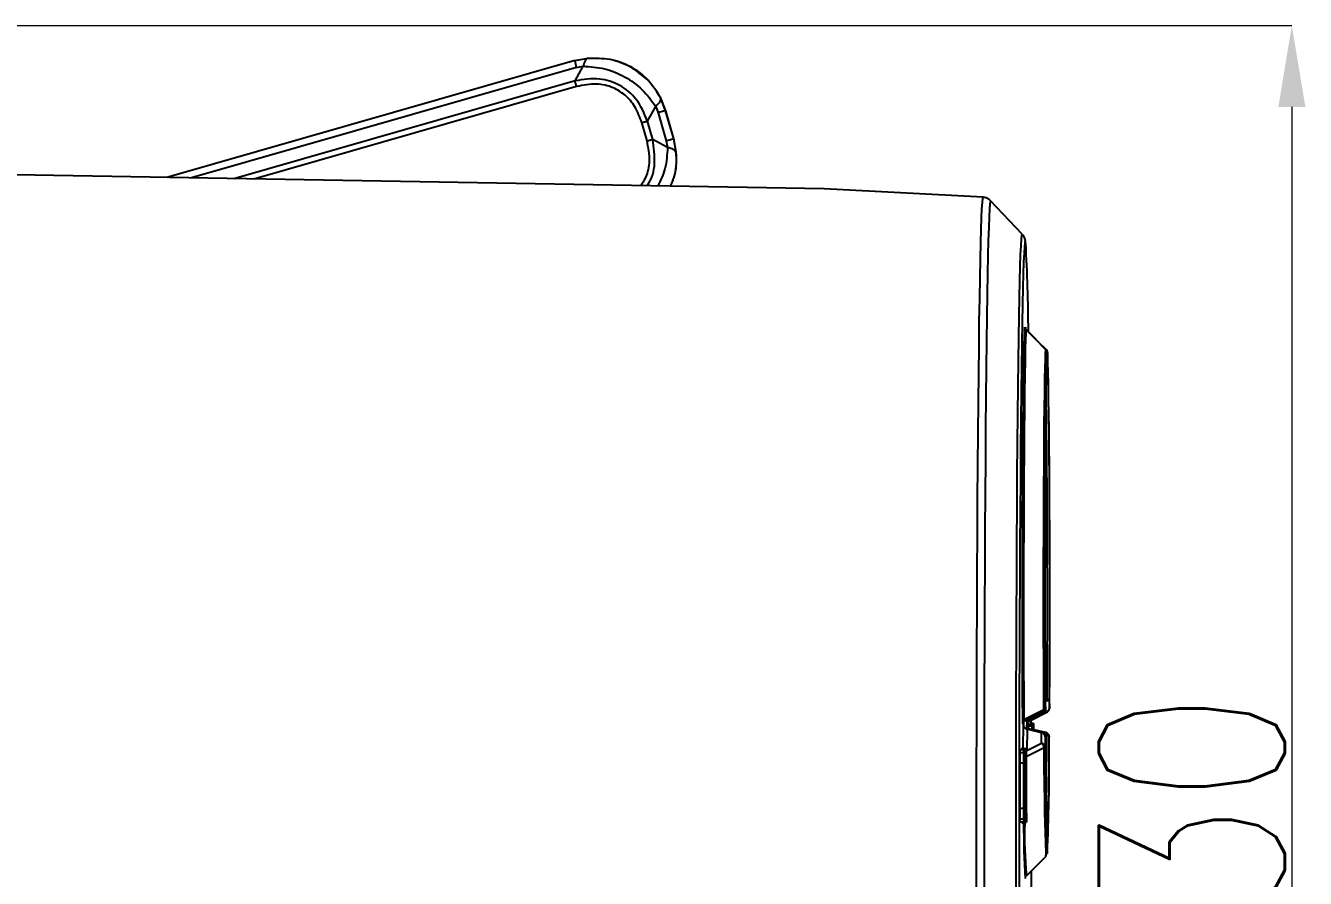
# Model space of a CAD drawing. Header units: millimetres. Extents: x 2448 to 4397, y 790 to 2168.
# Drawn here: x 3938.9 to 4096.2, y 1944.8 to 2049.7 of the extents above; entities that cross this region are included whole.
import ezdxf

# ---------------------------------------------------------------- set-up
doc = ezdxf.new("R2010")
doc.units = ezdxf.units.MM
doc.layers.add('标注', color=3, linetype='Continuous', lineweight=13)
doc.styles.add('SLDTEXTSTYLE1', font='txt.shx', dxfattribs={"width": 0.7, "bigfont": 'gbcbig.shx'})
doc.dimstyles.new('SLDDIMSTYLE12$0', dxfattribs={"dimtxt": 12, "dimasz": 10, "dimexe": 0, "dimexo": 0.0625, "dimgap": 0.875, "dimtad": 1, "dimdec": 1, "dimlfac": 1.8, "dimrnd": 1e-09, "dimzin": 12, "dimdsep": 46, "dimtxsty": 'SLDTEXTSTYLE1', "dimcen": 0.09, "dimdle": 8.16, "dimclrd": 3, "dimclre": 3, "dimadec": 0, "dimazin": 3, "dimtfac": 1, "dimtdec": 1, "dimtofl": 0, "dimtmove": 0, "dimatfit": 3, "dimfxl": 0, "dimfrac": 2, "dimtolj": 1, "dimlwd": 5, "dimlwe": 5, "dimarcsym": 0})

# ---------------------------------------------------------------- blocks, each defined once
blk = doc.blocks.new('*D55')
at = {"layer": 'Defpoints', "color": 0, "transparency": 16777216}
for p in [(3914.23, 2049.66), (3914.23, 1844.74), (4094.58, 1844.74)]:
    blk.add_point(p, dxfattribs=at)
at = {"layer": '标注', "color": 3, "lineweight": 5, "transparency": 16777216}
blk.add_line((3914.29, 2049.66), (4094.58, 2049.66), dxfattribs=at)
at = {"layer": '标注', "color": 3, "linetype": 'Continuous', "lineweight": 5, "transparency": 16777216}
for p, q in [((4094.58, 2039.66), (4094.58, 1854.74)), ((3914.29, 1844.74), (4094.58, 1844.74))]:
    blk.add_line(p, q, dxfattribs=at)
at = {"layer": '标注', "color": 3, "transparency": 16777216}
for points in [[(4092.92, 2039.66), (4096.25, 2039.66), (4094.58, 2049.66)], [(4092.92, 1854.74), (4096.25, 1854.74), (4094.58, 1844.74)]]:
    blk.add_solid(points, dxfattribs=at)
at = {"layer": '标注', "color": 0, "transparency": 16777216, "insert": (4082.28, 1947.2), "char_height": 10, "attachment_point": 5, "rotation": 90, "style": 'SLDTEXTSTYLE1'}
blk.add_mtext('\\A1;{\\H2.28571x;230}', dxfattribs=at)

msp = doc.modelspace()

# ---------------------------------------------------------------- linework, layer by layer
at = {"color": 7, "linetype": 'Continuous', "lineweight": 25}
for p, q in [((4006.448, 2045.364), (3956.306, 2030.985)), ((4006.448, 2045.364), (4008.073, 2045.672)), ((4010.85, 2045.505), (4010.818, 2045.512)), ((4006.669, 2044.505), (3959.339, 2030.932)), ((4006.466, 2042.865), (4007.482, 2044.659)), ((4006.669, 2044.505), (4007.482, 2044.659)), ((4006.466, 2042.865), (3964.538, 2030.841)), ((4006.66, 2042.173), (3966.994, 2030.798)), ((4016.978, 2040.736), (4017.58, 2039.194)), ((4017.604, 2039.188), (4017.004, 2040.73)), ((4015.371, 2037.928), (4016.387, 2039.722)), ((4016.387, 2039.722), (4016.688, 2038.951)), ((4016.688, 2038.951), (4017.68, 2035.491)), ((4017.58, 2039.194), (4018.572, 2035.733)), ((4017.58, 2039.194), (4017.604, 2039.188)), ((4018.596, 2035.728), (4017.604, 2039.188)), ((4015.32, 2035.481), (4014.675, 2037.731)), ((4016.016, 2035.679), (4015.371, 2037.928)), ((4018.572, 2035.733), (4018.879, 2034.107)), ((4018.572, 2035.733), (4018.596, 2035.728)), ((4018.905, 2034.102), (4018.596, 2035.728)), ((4017.833, 2034.678), (4016.016, 2035.679)), ((4017.68, 2035.491), (4017.833, 2034.678)), ((4037.084, 2029.576), (3920.516, 2031.609)), ((4056.638, 2028.551), (4037.084, 2029.576)), ((4061.446, 2024.028), (4057.555, 2028.128)), ((4061.836, 2012.569), (4061.846, 2012.477)), ((4061.852, 2012.403), (4061.858, 2012.316)), ((4064.4, 2009.804), (4061.948, 2012.265)), ((4064.35, 2009.807), (4064.351, 2009.808)), ((4064.482, 2007.163), (4064.482, 2009.49)), ((4064.482, 2009.49), (4064.536, 2009.49)), ((4064.536, 2009.49), (4064.536, 2007.163)), ((4064.231, 1965.71), (4064.251, 1966.874)), ((4064.313, 1966.622), (4064.247, 1966.637)), ((4064.251, 1966.879), (4064.388, 1966.847)), ((4064.335, 1965.321), (4064.313, 1966.622)), ((4064.767, 1966.874), (4064.787, 1965.71)), ((4061.765, 1964.205), (4063.981, 1965.307)), ((4062.356, 1964.203), (4064.54, 1965.309)), ((4064.097, 1965.576), (4064.095, 1966.032)), ((4061.521, 1964.035), (4061.762, 1964.203)), ((4061.521, 1964.043), (4061.521, 1964.028)), ((4061.521, 1964.028), (4061.521, 1964.037)), ((4061.538, 1960.91), (4061.585, 1963.626)), ((4061.587, 1964.033), (4061.591, 1963.523)), ((4062.025, 1963.09), (4062.033, 1964.267)), ((4062.028, 1963.045), (4062.03, 1963.363)), ((4062.034, 1963.626), (4062.038, 1963.396)), ((4062.099, 1964.028), (4062.093, 1964.368)), ((4062.219, 1963.52), (4062.22, 1963.693)), ((4062.219, 1963.302), (4062.219, 1963.52)), ((4062.669, 1963.52), (4062.219, 1963.52)), ((4062.67, 1963.693), (4062.22, 1963.693)), ((4062.367, 1963.75), (4062.368, 1963.865)), ((4062.817, 1963.75), (4062.367, 1963.75)), ((4062.818, 1963.865), (4062.368, 1963.865)), ((4062.545, 1963.865), (4062.544, 1964.435)), ((4062.548, 1964.594), (4062.551, 1964.417)), ((4062.669, 1963.52), (4062.67, 1963.693)), ((4062.67, 1963.176), (4062.669, 1963.52)), ((4062.67, 1963.693), (4062.676, 1963.129)), ((4062.778, 1963.52), (4062.672, 1963.52)), ((4062.777, 1963.406), (4062.673, 1963.406)), ((4062.777, 1963.406), (4062.778, 1963.52)), ((4062.778, 1963.077), (4062.777, 1963.406)), ((4062.778, 1963.52), (4062.784, 1963.104)), ((4062.817, 1963.75), (4062.818, 1963.865)), ((4062.818, 1963.865), (4062.827, 1963.094)), ((4062.036, 1963.146), (4061.991, 1960.52)), ((4063.865, 1962.745), (4062.083, 1963.164)), ((4062.483, 1963.146), (4062.549, 1963.131)), ((4064.335, 1962.742), (4062.528, 1963.164)), ((4063.806, 1961.424), (4063.829, 1962.725)), ((4064.038, 1962.674), (4063.87, 1962.744)), ((4063.87, 1962.744), (4063.875, 1962.742)), ((4064.278, 1962.198), (4064.258, 1961.034)), ((4064.263, 1962.319), (4064.278, 1962.198)), ((4064.498, 1962.675), (4064.33, 1962.744)), ((4064.33, 1962.744), (4064.335, 1962.742)), ((4064.724, 1962.335), (4064.706, 1962.402)), ((4064.761, 1961.034), (4064.741, 1962.198)), ((4061.185, 1960.265), (4061.185, 1960.635)), ((4061.635, 1960.635), (4061.185, 1960.635)), ((4061.635, 1960.265), (4061.185, 1960.265)), ((4061.297, 1960.635), (4061.297, 1960.759)), ((4061.747, 1960.759), (4061.297, 1960.759)), ((4061.635, 1960.265), (4061.635, 1960.635)), ((4061.635, 1960.635), (4061.667, 1960.635)), ((4061.72, 1953.531), (4061.747, 1960.759)), ((4061.747, 1960.759), (4061.757, 1960.759)), ((4061.757, 1960.759), (4061.779, 1953.479)), ((4061.836, 1960.759), (4061.757, 1960.759)), ((4061.91, 1960.759), (4061.836, 1960.759)), ((4061.859, 1960.452), (4061.86, 1958.66)), ((4061.883, 1953.531), (4061.91, 1960.759)), ((4061.91, 1960.759), (4061.92, 1960.759)), ((4061.92, 1960.759), (4061.943, 1953.479)), ((4061.991, 1960.52), (4061.921, 1960.525)), ((4061.192, 1953.408), (4061.192, 1958.972)), ((4061.642, 1958.972), (4061.192, 1958.972)), ((4061.642, 1953.408), (4061.642, 1958.972)), ((4061.655, 1959.993), (4061.655, 1956.19)), ((4061.75, 1959.482), (4061.735, 1955.326)), ((4061.762, 1955.326), (4061.75, 1959.482)), ((4061.86, 1958.66), (4061.853, 1958.66)), ((4061.913, 1959.482), (4061.898, 1955.326)), ((4061.925, 1955.326), (4061.913, 1959.482)), ((4061.684, 1958.181), (4061.655, 1958.181)), ((4061.655, 1956.19), (4061.662, 1956.19)), ((4061.655, 1955.573), (4061.655, 1953.412)), ((4061.662, 1955.573), (4061.655, 1955.573)), ((4061.662, 1955.573), (4061.655, 1955.573)), ((4061.678, 1955.86), (4061.678, 1955.802)), ((4061.798, 1956.128), (4061.771, 1956.128)), ((4061.841, 1955.449), (4061.841, 1955.82)), ((4061.841, 1955.82), (4061.867, 1955.82)), ((4061.867, 1955.82), (4061.867, 1955.449)), ((4061.677, 1954.359), (4061.655, 1954.359)), ((4061.682, 1953.281), (4061.677, 1954.359)), ((4061.69, 1954.401), (4061.696, 1953.338)), ((4061.733, 1954.708), (4061.731, 1954.099)), ((4061.763, 1954.708), (4061.733, 1954.708)), ((4061.763, 1954.708), (4061.733, 1954.708)), ((4061.735, 1955.326), (4061.762, 1955.326)), ((4061.766, 1953.898), (4061.763, 1954.708)), ((4061.849, 1953.593), (4061.849, 1953.979)), ((4061.861, 1954.025), (4061.861, 1951.758)), ((4061.929, 1953.898), (4061.861, 1953.898)), ((4061.896, 1954.708), (4061.894, 1954.099)), ((4061.927, 1954.708), (4061.896, 1954.708)), ((4061.927, 1954.708), (4061.896, 1954.708)), ((4061.898, 1955.326), (4061.925, 1955.326)), ((4061.929, 1953.898), (4061.927, 1954.708)), ((4061.642, 1953.408), (4061.192, 1953.408)), ((4061.691, 1951.73), (4061.682, 1953.281)), ((4061.72, 1953.531), (4061.695, 1953.531)), ((4061.883, 1953.531), (4061.861, 1953.531)), ((4061.931, 1952.812), (4061.861, 1952.812)), ((4061.185, 1951.745), (4061.185, 1952.115)), ((4061.635, 1952.115), (4061.185, 1952.115)), ((4061.212, 1951.745), (4061.185, 1951.745)), ((4061.635, 1951.745), (4061.185, 1951.745)), ((4061.662, 1951.745), (4061.212, 1951.745)), ((4061.691, 1951.73), (4061.241, 1951.73)), ((4061.831, 1951.621), (4061.381, 1951.621)), ((4061.635, 1951.745), (4061.635, 1952.115)), ((4061.662, 1951.745), (4061.635, 1951.745)), ((4061.662, 1952.115), (4061.662, 1951.745)), ((4061.736, 1951.745), (4061.691, 1951.73)), ((4061.736, 1952.115), (4061.736, 1951.745)), ((4061.76, 1952.115), (4061.736, 1952.115)), ((4061.76, 1951.745), (4061.736, 1951.745)), ((4061.79, 1951.745), (4061.736, 1951.745)), ((4061.76, 1951.745), (4061.76, 1952.115)), ((4061.79, 1951.745), (4061.76, 1951.745)), ((4061.79, 1952.115), (4061.79, 1951.745)), ((4061.856, 1951.621), (4061.831, 1951.621)), ((4061.856, 1951.621), (4061.851, 1952.173)), ((4061.861, 1951.758), (4061.856, 1951.621)), ((4061.872, 1951.745), (4061.86, 1951.745)), ((4061.9, 1951.745), (4061.86, 1951.745)), ((4061.872, 1952.115), (4061.861, 1952.115)), ((4061.872, 1951.745), (4061.872, 1952.115)), ((4061.9, 1951.745), (4061.872, 1951.745)), ((4061.9, 1952.115), (4061.9, 1951.745)), ((4061.923, 1952.115), (4061.9, 1952.115)), ((4061.923, 1951.745), (4061.9, 1951.745)), ((4061.953, 1951.745), (4061.9, 1951.745)), ((4061.923, 1951.745), (4061.923, 1952.115)), ((4061.953, 1951.745), (4061.923, 1951.745)), ((4061.953, 1952.115), (4061.953, 1951.745)), ((4061.945, 1945.128), (4064.381, 1947.565)), ((4061.947, 1945.123), (4061.962, 1945.138))]:
    msp.add_line(p, q, dxfattribs=at)
at = {"color": 7, "linetype": 'Continuous', "lineweight": 25, "flags": 128}
for points in [[(4055.832, 1943.298), (4055.832, 1948.36), (4055.834, 1953.418), (4055.839, 1958.452), (4055.847, 1963.443), (4055.859, 1968.371), (4055.873, 1973.217), (4055.891, 1977.962), (4055.911, 1982.588), (4055.934, 1987.077), (4055.96, 1991.412), (4055.989, 1995.575), (4056.02, 1999.551), (4056.054, 2003.324), (4056.089, 2006.88), (4056.127, 2010.204), (4056.167, 2013.284), (4056.209, 2016.109), (4056.252, 2018.666), (4056.297, 2020.946), (4056.343, 2022.94), (4056.391, 2024.641), (4056.439, 2026.041), (4056.488, 2027.136), (4056.538, 2027.921), (4056.588, 2028.394), (4056.638, 2028.551), (4056.638, 2028.551)], [(4057.557, 2028.126), (4057.521, 2028.092), (4057.47, 2027.766), (4057.42, 2027.117), (4057.37, 2026.146), (4057.32, 2024.857), (4057.272, 2023.256), (4057.225, 2021.348), (4057.179, 2019.143), (4057.134, 2016.648), (4057.091, 2013.874), (4057.05, 2010.831), (4057.011, 2007.533), (4056.974, 2003.991), (4056.94, 2000.222), (4056.908, 1996.239), (4056.878, 1992.059), (4056.851, 1987.698), (4056.827, 1983.175), (4056.806, 1978.507), (4056.788, 1973.713), (4056.773, 1968.812), (4056.761, 1963.825), (4056.752, 1958.771), (4056.747, 1953.671), (4056.744, 1948.544), (4056.745, 1943.413)], [(4060.677, 1943.291), (4060.676, 1948.272), (4060.678, 1953.248), (4060.684, 1958.2), (4060.692, 1963.105), (4060.704, 1967.944), (4060.719, 1972.696), (4060.737, 1977.34), (4060.758, 1981.858), (4060.781, 1986.23), (4060.808, 1990.438), (4060.837, 1994.464), (4060.868, 1998.291), (4060.902, 2001.903), (4060.939, 2005.286), (4060.977, 2008.424), (4061.017, 2011.304), (4061.06, 2013.915), (4061.103, 2016.245), (4061.148, 2018.285), (4061.195, 2020.025), (4061.242, 2021.46), (4061.29, 2022.581), (4061.339, 2023.386), (4061.388, 2023.87), (4061.438, 2024.032), (4061.446, 2024.028)], [(4061.867, 2022.871), (4061.858, 2022.943), (4061.809, 2023.103), (4061.786, 2023.068)], [(4061.786, 2023.068), (4061.76, 2022.943), (4061.711, 2022.465), (4061.663, 2021.67), (4061.615, 2020.561), (4061.568, 2019.144), (4061.523, 2017.425), (4061.478, 2015.41), (4061.435, 2013.108), (4061.393, 2010.529), (4061.353, 2007.683), (4061.315, 2004.583), (4061.28, 2001.242), (4061.246, 1997.673), (4061.215, 1993.892), (4061.186, 1989.915), (4061.16, 1985.758), (4061.137, 1981.439), (4061.116, 1976.976), (4061.098, 1972.388), (4061.084, 1967.694), (4061.072, 1962.914), (4061.064, 1958.067), (4061.058, 1953.176), (4061.056, 1948.259), (4061.057, 1943.338)], [(4061.505, 1964.215), (4061.492, 1967.241), (4061.483, 1970.374), (4061.476, 1973.585), (4061.473, 1976.845), (4061.472, 1980.122), (4061.475, 1983.386), (4061.481, 1986.607), (4061.49, 1989.754), (4061.502, 1992.799), (4061.517, 1995.713), (4061.535, 1998.469), (4061.555, 2001.04), (4061.577, 2003.404), (4061.602, 2005.538), (4061.629, 2007.422), (4061.657, 2009.038), (4061.687, 2010.373), (4061.717, 2011.412), (4061.749, 2012.146), (4061.781, 2012.569)], [(4061.914, 2012.252), (4061.88, 2011.802), (4061.847, 2011.011), (4061.815, 2009.886), (4061.784, 2008.44), (4061.755, 2006.687), (4061.728, 2004.645), (4061.703, 2002.335), (4061.68, 1999.782), (4061.66, 1997.012), (4061.644, 1994.052), (4061.63, 1990.935), (4061.619, 1987.692), (4061.612, 1984.356), (4061.608, 1980.962), (4061.607, 1977.545), (4061.61, 1974.141), (4061.617, 1970.784), (4061.627, 1967.51), (4061.64, 1964.352)], [(4064.35, 2009.807), (4062.986, 2011.176), (4061.914, 2012.252)], [(4061.968, 2012.252), (4063.332, 2010.883), (4064.404, 2009.807)], [(4064.095, 1966.032), (4064.085, 1968.493), (4064.076, 1971.515), (4064.07, 1974.611), (4064.068, 1977.748), (4064.068, 1980.896), (4064.072, 1984.022), (4064.079, 1987.094), (4064.089, 1990.081), (4064.101, 1992.953), (4064.117, 1995.679), (4064.135, 1998.233), (4064.156, 2000.588), (4064.179, 2002.721), (4064.204, 2004.609), (4064.231, 2006.233), (4064.259, 2007.578), (4064.288, 2008.628), (4064.309, 2009.17)], [(4064.482, 2009.49), (4064.45, 2009.028), (4064.418, 2008.222), (4064.387, 2007.082), (4064.358, 2005.619), (4064.33, 2003.851), (4064.305, 2001.798), (4064.282, 1999.484), (4064.261, 1996.933), (4064.243, 1994.177), (4064.229, 1991.244), (4064.217, 1988.17), (4064.209, 1984.989), (4064.204, 1981.737), (4064.203, 1978.451), (4064.205, 1975.168), (4064.21, 1971.926), (4064.219, 1968.762), (4064.231, 1965.71)], [(4064.309, 2009.17), (4064.319, 2009.374), (4064.35, 2009.807)], [(4064.376, 2009.781), (4064.384, 2009.789), (4064.4, 2009.804)], [(4064.4, 2009.804), (4064.401, 2009.804), (4064.404, 2009.808)], [(4064.536, 2009.49), (4064.533, 2009.534), (4064.533, 2009.541)], [(4064.787, 1965.71), (4064.8, 1968.762), (4064.808, 1971.926), (4064.814, 1975.168), (4064.816, 1978.451), (4064.814, 1981.737), (4064.809, 1984.989), (4064.801, 1988.17), (4064.789, 1991.244), (4064.775, 1994.177), (4064.757, 1996.933), (4064.736, 1999.484), (4064.713, 2001.798), (4064.687, 2003.851), (4064.66, 2005.619), (4064.63, 2007.082), (4064.6, 2008.222), (4064.568, 2009.028), (4064.536, 2009.49)], [(4064.251, 1966.874), (4064.24, 1969.683), (4064.232, 1972.593), (4064.227, 1975.572), (4064.226, 1978.586), (4064.227, 1981.602), (4064.232, 1984.587), (4064.239, 1987.506), (4064.25, 1990.326), (4064.263, 1993.018), (4064.28, 1995.549), (4064.299, 1997.893), (4064.32, 2000.022), (4064.343, 2001.913), (4064.368, 2003.545), (4064.395, 2004.899), (4064.423, 2005.961), (4064.452, 2006.718), (4064.482, 2007.163)], [(4064.536, 2007.163), (4064.565, 2006.718), (4064.594, 2005.961), (4064.622, 2004.899), (4064.649, 2003.545), (4064.675, 2001.913), (4064.698, 2000.022), (4064.719, 1997.893), (4064.738, 1995.549), (4064.755, 1993.018), (4064.768, 1990.326), (4064.779, 1987.506), (4064.787, 1984.587), (4064.791, 1981.602), (4064.793, 1978.586), (4064.791, 1975.572), (4064.786, 1972.593), (4064.778, 1969.683), (4064.767, 1966.874)], [(4064.503, 1966.843), (4064.514, 1969.626), (4064.522, 1972.513), (4064.527, 1975.471), (4064.529, 1978.466), (4064.528, 1981.464), (4064.523, 1984.431), (4064.516, 1987.334), (4064.505, 1990.138), (4064.491, 1992.814), (4064.475, 1995.329), (4064.456, 1997.655), (4064.435, 1999.767), (4064.412, 2001.639), (4064.386, 2003.251), (4064.375, 2003.888)], [(4061.64, 1964.352), (4063.016, 1965.037), (4064.097, 1965.576)], [(4062.551, 1964.417), (4063.55, 1964.923), (4064.335, 1965.321)], [(4061.587, 1963.603), (4061.586, 1963.824), (4061.585, 1964.051)], [(4062.036, 1964.304), (4062.036, 1964.291), (4062.033, 1963.824), (4062.03, 1963.363)], [(4063.829, 1962.725), (4062.825, 1962.961), (4062.036, 1963.146)], [(4062.483, 1963.146), (4062.497, 1963.158), (4062.511, 1963.165), (4062.523, 1963.165), (4062.528, 1963.164)], [(4064.364, 1962.662), (4063.352, 1962.898), (4062.557, 1963.084)], [(4064.375, 1953.602), (4064.392, 1954.517), (4064.417, 1956.179), (4064.44, 1958.098), (4064.46, 1960.251), (4064.479, 1962.615)], [(4064.124, 1960.851), (4062.748, 1960.168), (4061.924, 1959.758)], [(4061.991, 1960.52), (4063.007, 1961.026), (4063.806, 1961.424)], [(4064.151, 1957.552), (4064.143, 1958.367), (4064.124, 1960.851)], [(4064.517, 1950.209), (4064.51, 1950.199), (4064.508, 1950.2)], [(4064.379, 1947.563), (4064.362, 1947.603), (4064.352, 1947.673)], [(4064.507, 1947.882), (4064.51, 1947.881), (4064.515, 1947.886)], [(4062.559, 1938.434), (4062.563, 1943.338), (4062.563, 1945.747)]]:
    msp.add_lwpolyline(points, dxfattribs=at)
at = {"color": 7, "linetype": 'Continuous', "lineweight": 25}
for centre, radius, start, end in [((3859.023, 2011.217), 203.179, 0.24266, 3.28816), ((4062.23, 2012.57), 0.448, 180.06898, 225.14356), ((4062.283, 2012.569), 0.447, 179.95452, 196.44755), ((4064.034, 2009.489), 0.448, 0.07583, 45.16504), ((4064.032, 2009.49), 0.45, 0.00091, 44.88945), ((4064.086, 2009.49), 0.45, 6.456, 44.88945), ((4063.992, 1966.855), 0.397, 324.04134, 358.86396), ((4064.24, 1966.737), 0.283, 338.39567, 21.96488), ((4063.832, 1965.531), 0.269, 303.84457, 9.70384), ((4063.781, 1965.71), 0.45, 296.45815, 359.01497), ((4064.054, 1965.753), 0.182, 283.45855, 346.42429), ((4064.363, 1965.746), 0.426, 266.26828, 355.24218), ((4064.449, 1965.514), 0.224, 239.3785, 293.91545), ((4064.337, 1965.71), 0.45, 296.85504, 359.73567), ((4061.684, 1964.173), 0.184, 103.88613, 166.78374), ((4062.523, 1963.992), 0.426, 86.26828, 175.24218), ((4062.071, 1963.124), 0.0417, 73.6435, 147.64728), ((4062.466, 1963.096), 0.0919, 352.49555, 47.5902), ((4063.865, 1962.7), 0.0442, 83.25319, 146.29112), ((4064.04, 1962.649), 0.0251, 94.8915, 148.48499), ((4290.368, 1960.523), 226.096, 179.5755, 182.61687), ((4064.273, 1962.674), 0.0923, 352.43143, 47.46957), ((4064.409, 1962.671), 0.0891, 321.22754, 2.57025), ((3844.83, 1960.297), 219.919, 357.37089, 0.49512), ((4061.888, 1960.913), 0.349, 180.57144, 206.28743), ((4063.47, 1960.863), 0.654, 358.9954, 59.09726), ((4063.834, 1960.999), 0.426, 4.75963, 93.73353), ((4064.031, 1961.061), 0.229, 293.99411, 353.30405), ((4293.412, 1958.796), 229.165, 179.44041, 182.72968), ((3806.808, 1959.27), 257.958, 357.47064, 0.39168), ((4288.297, 1957.181), 224.147, 179.90524, 182.43118), ((4175.392, 1951.522), 113.784, 179.94979, 183.38065), ((4122.143, 1950.238), 60.414, 178.68814, 184.85206), ((4044.074, 1949.842), 20.432, 353.59708, 1.02618)]:
    msp.add_arc(centre, radius, start, end, dxfattribs=at)
for points, knots in [([(4006.669, 2044.505), (4006.589, 2044.802), (4006.457, 2045.285), (4006.451, 2045.342), (4006.448, 2045.364)], [0, 0, 0, 0, 0.6151611, 1, 1, 1, 1]), ([(4008.073, 2045.672), (4007.954, 2045.619), (4007.715, 2045.513), (4007.56, 2044.945), (4007.482, 2044.659)], [0, 0, 0, 0, 0.4968674, 1, 1, 1, 1]), ([(4008.073, 2045.672), (4008.974, 2045.675), (4010.769, 2045.68), (4013.08, 2044.868), (4014.199, 2043.918), (4014.631, 2043.551)], [0, 0, 0, 0, 0.3820409, 0.761149, 1, 1, 1, 1]), ([(4017.004, 2040.73), (4016.531, 2041.499), (4015.587, 2043.031), (4013.4, 2044.72), (4011.692, 2045.24), (4010.847, 2045.498)], [0, 0, 0, 0, 0.3371549, 0.6718571, 1, 1, 1, 1]), ([(4007.482, 2044.659), (4008.352, 2044.606), (4010.086, 2044.5), (4012.619, 2043.446), (4014.859, 2041.854), (4015.876, 2040.435), (4016.387, 2039.722)], [0, 0, 0, 0, 0.2509552, 0.4999838, 0.7490792, 1, 1, 1, 1]), ([(4015.371, 2037.928), (4014.97, 2038.879), (4014.229, 2040.64), (4012.043, 2042.457), (4009.349, 2043.334), (4007.474, 2043.029), (4006.466, 2042.865)], [0, 0, 0, 0, 0.27053632, 0.50117732, 0.7319034, 1, 1, 1, 1]), ([(4014.675, 2037.731), (4014.429, 2038.407), (4013.971, 2039.667), (4012.709, 2041.144), (4011.091, 2042.16), (4008.985, 2042.643), (4007.474, 2042.338), (4006.66, 2042.173)], [0, 0, 0, 0, 0.20872371, 0.38836947, 0.55468562, 0.75997191, 1, 1, 1, 1]), ([(4014.631, 2043.551), (4014.904, 2043.358), (4015.919, 2042.638), (4016.531, 2041.539), (4016.978, 2040.736)], [0, 0, 0, 0, 0.2687078, 1, 1, 1, 1]), ([(4016.978, 2040.736), (4016.988, 2040.61), (4017.007, 2040.36), (4016.594, 2039.935), (4016.387, 2039.723)], [0, 0, 0, 0, 0.5000023, 1, 1, 1, 1]), ([(4014.528, 2029.969), (4014.755, 2030.294), (4015.386, 2031.198), (4015.775, 2033.165), (4015.479, 2034.67), (4015.32, 2035.481)], [0, 0, 0, 0, 0.20512658, 0.57143413, 1, 1, 1, 1]), ([(4015.269, 2029.956), (4015.333, 2030.03), (4015.97, 2030.757), (4016.428, 2032.838), (4016.16, 2034.685), (4016.016, 2035.679)], [0, 0, 0, 0, 0.0491575, 0.4887229, 1, 1, 1, 1]), ([(4017.833, 2034.678), (4017.789, 2033.801), (4017.706, 2032.176), (4016.99, 2030.639), (4016.659, 2029.932)], [0, 0, 0, 0, 0.5396555, 1, 1, 1, 1]), ([(4018.879, 2034.107), (4018.82, 2034.222), (4018.702, 2034.454), (4018.124, 2034.603), (4017.833, 2034.678)], [0, 0, 0, 0, 0.49686735, 1, 1, 1, 1]), ([(4018.879, 2034.107), (4018.911, 2033.192), (4018.963, 2031.736), (4018.382, 2030.402), (4018.166, 2029.906)], [0, 0, 0, 0, 0.6278668, 1, 1, 1, 1]), ([(4018.2, 2029.905), (4018.415, 2030.399), (4018.994, 2031.731), (4018.939, 2033.186), (4018.905, 2034.102)], [0, 0, 0, 0, 0.3711586, 1, 1, 1, 1]), ([(4057.621, 2028.045), (4057.54, 2028.134), (4057.368, 2028.323), (4056.972, 2028.54), (4056.711, 2028.526), (4056.639, 2028.523)], [0, 0, 0, 0, 0.3910777, 0.8309333, 1, 1, 1, 1]), ([(4061.853, 2023.028), (4061.847, 2023.086), (4061.835, 2023.202), (4061.811, 2023.351), (4061.738, 2023.545), (4061.671, 2023.765), (4061.53, 2023.917), (4061.498, 2023.951)], [0, 0, 0, 0, 0.2943604, 0.5851992, 0.8129589, 0.9576796, 1, 1, 1, 1]), ([(4061.781, 2012.569), (4061.782, 2012.568), (4061.784, 2012.564), (4061.786, 2012.447), (4061.787, 2012.29), (4061.788, 2012.191)], [0, 0, 0, 0, 0.27231998, 0.54526607, 1, 1, 1, 1]), ([(4061.83, 2012.215), (4061.83, 2012.305), (4061.832, 2012.453), (4061.834, 2012.564), (4061.835, 2012.567), (4061.836, 2012.569)], [0, 0, 0, 0, 0.4320149, 0.7161781, 1, 1, 1, 1]), ([(4061.967, 2012.254), (4061.935, 2012.292), (4061.87, 2012.369), (4061.85, 2012.466), (4061.839, 2012.515)], [0, 0, 0, 0, 0.4963803, 1, 1, 1, 1]), ([(4061.913, 2012.254), (4061.909, 2012.258), (4061.902, 2012.264), (4061.898, 2012.26), (4061.897, 2012.258)], [0, 0, 0, 0, 0.62564147, 1, 1, 1, 1]), ([(4064.504, 1966.633), (4064.476, 1966.627), (4064.414, 1966.613), (4064.349, 1966.619), (4064.313, 1966.622)], [0, 0, 0, 0, 0.4553313, 1, 1, 1, 1]), ([(4064.388, 1966.847), (4064.41, 1966.843), (4064.449, 1966.836), (4064.487, 1966.841), (4064.503, 1966.843)], [0, 0, 0, 0, 0.5593038, 1, 1, 1, 1]), ([(4064.503, 1966.843), (4064.54, 1966.845), (4064.618, 1966.848), (4064.696, 1966.855), (4064.754, 1966.864), (4064.762, 1966.871), (4064.767, 1966.874)], [0, 0, 0, 0, 0.2332838, 0.4987609, 0.703468, 1, 1, 1, 1]), ([(4064.767, 1966.874), (4064.763, 1966.845), (4064.754, 1966.796), (4064.697, 1966.728), (4064.619, 1966.671), (4064.54, 1966.645), (4064.504, 1966.633)], [0, 0, 0, 0, 0.2946467, 0.5012456, 0.7664226, 1, 1, 1, 1]), ([(4061.521, 1964.028), (4061.519, 1963.963), (4061.517, 1963.833), (4061.512, 1963.776), (4061.509, 1963.854), (4061.506, 1964.024), (4061.505, 1964.152), (4061.505, 1964.215)], [0, 0, 0, 0, 0.2502314, 0.5000296, 0.7491734, 0.874662, 1, 1, 1, 1]), ([(4061.61, 1963.409), (4061.622, 1963.414), (4061.646, 1963.424), (4061.67, 1963.426), (4061.686, 1963.417), (4061.687, 1963.403), (4061.687, 1963.395)], [0, 0, 0, 0, 0.2515597, 0.4996828, 0.715314, 1, 1, 1, 1]), ([(4061.751, 1964.198), (4061.736, 1964.194), (4061.707, 1964.185), (4061.669, 1964.204), (4061.647, 1964.247), (4061.639, 1964.301), (4061.639, 1964.335), (4061.64, 1964.352)], [0, 0, 0, 0, 0.2918941, 0.5568249, 0.7869939, 0.8933236, 1, 1, 1, 1]), ([(4062.036, 1963.146), (4061.973, 1963.173), (4061.876, 1963.214), (4061.758, 1963.31), (4061.71, 1963.368), (4061.687, 1963.395)], [0, 0, 0, 0, 0.4990701, 0.7628027, 1, 1, 1, 1]), ([(4062.052, 1963.409), (4062.048, 1963.407), (4062.042, 1963.403), (4062.032, 1963.388), (4062.031, 1963.373), (4062.03, 1963.363)], [0, 0, 0, 0, 0.2172611, 0.4477367, 1, 1, 1, 1]), ([(4062.132, 1963.395), (4062.132, 1963.403), (4062.131, 1963.417), (4062.113, 1963.426), (4062.088, 1963.424), (4062.064, 1963.414), (4062.052, 1963.409)], [0, 0, 0, 0, 0.2846567, 0.50031729, 0.74841568, 1, 1, 1, 1]), ([(4062.557, 1963.084), (4062.509, 1963.097), (4062.414, 1963.124), (4062.277, 1963.198), (4062.15, 1963.291), (4062.084, 1963.37), (4062.052, 1963.409)], [0, 0, 0, 0, 0.2530046, 0.4995959, 0.7533172, 1, 1, 1, 1]), ([(4062.114, 1964.215), (4062.114, 1964.152), (4062.113, 1964.024), (4062.111, 1963.854), (4062.107, 1963.776), (4062.103, 1963.834), (4062.1, 1963.963), (4062.099, 1964.028)], [0, 0, 0, 0, 0.1253862, 0.2510607, 0.5003133, 0.7501156, 1, 1, 1, 1]), ([(4062.132, 1963.395), (4062.155, 1963.368), (4062.204, 1963.31), (4062.322, 1963.214), (4062.419, 1963.173), (4062.483, 1963.146)], [0, 0, 0, 0, 0.2371779, 0.5009298, 1, 1, 1, 1]), ([(4062.139, 1964.073), (4062.143, 1964.072), (4062.161, 1964.069), (4062.219, 1964.122), (4062.308, 1964.175), (4062.354, 1964.202)], [0, 0, 0, 0, 0.1567022, 0.5670752, 1, 1, 1, 1]), ([(4062.355, 1964.205), (4062.385, 1964.225), (4062.448, 1964.268), (4062.515, 1964.365), (4062.551, 1964.417)], [0, 0, 0, 0, 0.4658361, 1, 1, 1, 1]), ([(4062.819, 1963.068), (4062.819, 1963.092), (4062.819, 1963.332), (4062.818, 1963.552), (4062.817, 1963.75)], [0, 0, 0, 0, 0.1014179, 1, 1, 1, 1]), ([(4064.018, 1962.663), (4063.991, 1962.676), (4063.929, 1962.705), (4063.864, 1962.718), (4063.829, 1962.725)], [0, 0, 0, 0, 0.4553313, 1, 1, 1, 1]), ([(4064.278, 1962.198), (4064.274, 1962.253), (4064.266, 1962.346), (4064.21, 1962.478), (4064.133, 1962.588), (4064.055, 1962.639), (4064.018, 1962.663)], [0, 0, 0, 0, 0.29464669, 0.5012456, 0.76642263, 1, 1, 1, 1]), ([(4064.021, 1962.615), (4064.057, 1962.593), (4064.135, 1962.548), (4064.212, 1962.45), (4064.267, 1962.331), (4064.274, 1962.247), (4064.278, 1962.198)], [0, 0, 0, 0, 0.2332838, 0.4987609, 0.703468, 1, 1, 1, 1]), ([(4064.479, 1962.615), (4064.458, 1962.626), (4064.421, 1962.647), (4064.382, 1962.658), (4064.364, 1962.662)], [0, 0, 0, 0, 0.5591883, 1, 1, 1, 1]), ([(4064.741, 1962.198), (4064.736, 1962.247), (4064.728, 1962.331), (4064.671, 1962.45), (4064.594, 1962.548), (4064.515, 1962.593), (4064.479, 1962.615)], [0, 0, 0, 0, 0.2964987, 0.501239, 0.7666988, 1, 1, 1, 1]), ([(4064.481, 1962.663), (4064.517, 1962.639), (4064.596, 1962.588), (4064.673, 1962.478), (4064.729, 1962.346), (4064.736, 1962.253), (4064.741, 1962.198)], [0, 0, 0, 0, 0.2335598, 0.4987543, 0.7053199, 1, 1, 1, 1]), ([(4064.683, 1962.456), (4064.7, 1962.413), (4064.734, 1962.33), (4064.738, 1962.241), (4064.741, 1962.198)], [0, 0, 0, 0, 0.5167731, 1, 1, 1, 1]), ([(4061.192, 1958.972), (4061.192, 1959.129), (4061.192, 1959.442), (4061.192, 1959.909), (4061.188, 1960.173), (4061.186, 1960.234), (4061.185, 1960.265)], [0, 0, 0, 0, 0.2815521, 0.5612636, 0.7788601, 1, 1, 1, 1]), ([(4061.535, 1960.635), (4061.535, 1960.638), (4061.536, 1960.758), (4061.537, 1960.835), (4061.538, 1960.91)], [0, 0, 0, 0, 0.0239181, 1, 1, 1, 1]), ([(4061.642, 1958.972), (4061.642, 1959.113), (4061.642, 1959.395), (4061.642, 1959.753), (4061.641, 1960.008), (4061.638, 1960.175), (4061.636, 1960.229), (4061.635, 1960.265)], [0, 0, 0, 0, 0.2497875, 0.4986891, 0.623422, 0.7479725, 1, 1, 1, 1]), ([(4061.667, 1960.635), (4061.671, 1960.625), (4061.678, 1960.604), (4061.687, 1960.332), (4061.693, 1959.893), (4061.696, 1959.449), (4061.697, 1958.923), (4061.697, 1958.558), (4061.698, 1958.359)], [0, 0, 0, 0, 0.2506607, 0.4979437, 0.6250501, 0.7485035, 0.8630456, 1, 1, 1, 1]), ([(4061.798, 1956.128), (4061.799, 1956.757), (4061.799, 1958.011), (4061.807, 1959.623), (4061.821, 1960.62), (4061.831, 1960.712), (4061.836, 1960.759)], [0, 0, 0, 0, 0.28086212, 0.56039439, 0.77998798, 1, 1, 1, 1]), ([(4061.836, 1960.759), (4061.84, 1960.743), (4061.848, 1960.715), (4061.856, 1960.532), (4061.859, 1960.452)], [0, 0, 0, 0, 0.5599154, 1, 1, 1, 1]), ([(4061.664, 1960.018), (4061.662, 1960.018), (4061.659, 1960.017), (4061.656, 1960.001), (4061.655, 1959.993)], [0, 0, 0, 0, 0.5000661, 1, 1, 1, 1]), ([(4061.684, 1958.181), (4061.684, 1958.443), (4061.684, 1958.839), (4061.681, 1959.319), (4061.679, 1959.613), (4061.676, 1959.823), (4061.671, 1959.995), (4061.667, 1960.009), (4061.664, 1960.018)], [0, 0, 0, 0, 0.24891284, 0.37712767, 0.49941414, 0.62031968, 0.74974895, 1, 1, 1, 1]), ([(4061.835, 1960.141), (4061.833, 1960.122), (4061.828, 1960.085), (4061.821, 1959.643), (4061.815, 1958.724), (4061.812, 1957.488), (4061.812, 1956.642), (4061.812, 1956.219)], [0, 0, 0, 0, 0.1250099, 0.2499863, 0.4986889, 0.7491401, 1, 1, 1, 1]), ([(4061.853, 1958.66), (4061.853, 1958.89), (4061.851, 1959.35), (4061.846, 1959.896), (4061.84, 1960.12), (4061.837, 1960.134), (4061.835, 1960.141)], [0, 0, 0, 0, 0.2807684, 0.5596325, 0.7793612, 1, 1, 1, 1]), ([(4061.662, 1956.19), (4061.665, 1956.194), (4061.669, 1956.199), (4061.675, 1956.374), (4061.678, 1956.607), (4061.681, 1956.931), (4061.684, 1957.454), (4061.684, 1957.892), (4061.684, 1958.181)], [0, 0, 0, 0, 0.2508102, 0.3774947, 0.5007393, 0.621995, 0.7507204, 1, 1, 1, 1]), ([(4061.698, 1958.359), (4061.697, 1958.061), (4061.697, 1957.488), (4061.693, 1956.749), (4061.686, 1956.204), (4061.681, 1955.981), (4061.678, 1955.86)], [0, 0, 0, 0, 0.25974729, 0.49885509, 0.72623824, 1, 1, 1, 1]), ([(4061.677, 1954.359), (4061.675, 1954.673), (4061.673, 1955.068), (4061.669, 1955.43), (4061.666, 1955.573), (4061.663, 1955.573), (4061.662, 1955.573)], [0, 0, 0, 0, 0.5004629, 0.6280323, 0.7495371, 1, 1, 1, 1]), ([(4061.678, 1955.802), (4061.679, 1955.725), (4061.682, 1955.574), (4061.687, 1955.112), (4061.689, 1954.688), (4061.69, 1954.401)], [0, 0, 0, 0, 0.254228, 0.4964433, 1, 1, 1, 1]), ([(4061.831, 1951.621), (4061.826, 1951.672), (4061.818, 1951.749), (4061.809, 1952.385), (4061.803, 1953.239), (4061.799, 1954.538), (4061.798, 1955.597), (4061.798, 1956.128)], [0, 0, 0, 0, 0.2489102, 0.3740533, 0.4992899, 0.7492242, 1, 1, 1, 1]), ([(4061.812, 1956.219), (4061.812, 1955.795), (4061.812, 1954.949), (4061.815, 1953.705), (4061.82, 1952.742), (4061.827, 1952.291), (4061.832, 1952.256), (4061.834, 1952.239)], [0, 0, 0, 0, 0.2509733, 0.5016441, 0.7501459, 0.874991, 1, 1, 1, 1]), ([(4061.731, 1954.099), (4061.73, 1953.877), (4061.729, 1953.481), (4061.728, 1953.062), (4061.728, 1952.877)], [0, 0, 0, 0, 0.56038863, 1, 1, 1, 1]), ([(4061.768, 1952.812), (4061.768, 1953.018), (4061.767, 1953.388), (4061.766, 1953.742), (4061.766, 1953.898)], [0, 0, 0, 0, 0.559614, 1, 1, 1, 1]), ([(4061.849, 1953.979), (4061.849, 1954.152), (4061.848, 1954.498), (4061.848, 1954.997), (4061.845, 1955.341), (4061.842, 1955.413), (4061.841, 1955.449)], [0, 0, 0, 0, 0.2814958, 0.5616084, 0.7793283, 1, 1, 1, 1]), ([(4061.867, 1955.449), (4061.866, 1955.412), (4061.864, 1955.339), (4061.862, 1955.091), (4061.861, 1954.635), (4061.861, 1954.277), (4061.861, 1954.025)], [0, 0, 0, 0, 0.1867494, 0.3723338, 0.5591229, 1, 1, 1, 1]), ([(4061.894, 1954.099), (4061.893, 1953.877), (4061.892, 1953.481), (4061.892, 1953.062), (4061.891, 1952.877)], [0, 0, 0, 0, 0.5603886, 1, 1, 1, 1]), ([(4061.931, 1952.812), (4061.931, 1953.018), (4061.93, 1953.388), (4061.929, 1953.742), (4061.929, 1953.898)], [0, 0, 0, 0, 0.559614, 1, 1, 1, 1]), ([(4061.185, 1952.115), (4061.186, 1952.143), (4061.188, 1952.198), (4061.191, 1952.35), (4061.193, 1952.801), (4061.193, 1953.157), (4061.192, 1953.408)], [0, 0, 0, 0, 0.1873742, 0.3732267, 0.5588334, 1, 1, 1, 1]), ([(4061.635, 1952.115), (4061.636, 1952.151), (4061.638, 1952.204), (4061.641, 1952.368), (4061.643, 1952.753), (4061.643, 1953.116), (4061.642, 1953.408)], [0, 0, 0, 0, 0.2507793, 0.3764347, 0.5002315, 1, 1, 1, 1]), ([(4061.655, 1953.412), (4061.655, 1953.121), (4061.655, 1952.791), (4061.656, 1952.461), (4061.657, 1952.346), (4061.659, 1952.205), (4061.661, 1952.151), (4061.662, 1952.115)], [0, 0, 0, 0, 0.500445, 0.5665268, 0.6257658, 0.7503222, 1, 1, 1, 1]), ([(4061.696, 1953.338), (4061.698, 1953.067), (4061.7, 1952.66), (4061.704, 1952.212), (4061.707, 1952.146), (4061.709, 1952.114)], [0, 0, 0, 0, 0.5008588, 0.7500558, 1, 1, 1, 1]), ([(4061.709, 1952.114), (4061.71, 1952.177), (4061.714, 1952.304), (4061.717, 1952.853), (4061.719, 1953.274), (4061.72, 1953.531)], [0, 0, 0, 0, 0.2779893, 0.5583685, 1, 1, 1, 1]), ([(4061.728, 1952.877), (4061.728, 1952.759), (4061.729, 1952.523), (4061.732, 1952.195), (4061.734, 1952.145), (4061.736, 1952.115)], [0, 0, 0, 0, 0.2808814, 0.5588569, 1, 1, 1, 1]), ([(4061.76, 1952.115), (4061.761, 1952.138), (4061.763, 1952.183), (4061.766, 1952.297), (4061.768, 1952.548), (4061.768, 1952.724), (4061.768, 1952.812)], [0, 0, 0, 0, 0.2811955, 0.5607077, 0.7796524, 1, 1, 1, 1]), ([(4061.779, 1953.479), (4061.78, 1953.149), (4061.782, 1952.69), (4061.786, 1952.225), (4061.788, 1952.152), (4061.79, 1952.115)], [0, 0, 0, 0, 0.5606419, 0.7798878, 1, 1, 1, 1]), ([(4061.834, 1952.239), (4061.836, 1952.248), (4061.84, 1952.266), (4061.846, 1952.564), (4061.848, 1953.082), (4061.848, 1953.422), (4061.849, 1953.593)], [0, 0, 0, 0, 0.2811486, 0.5595012, 0.7791204, 1, 1, 1, 1]), ([(4061.872, 1952.115), (4061.874, 1952.176), (4061.877, 1952.298), (4061.881, 1952.851), (4061.882, 1953.273), (4061.883, 1953.531)], [0, 0, 0, 0, 0.277759, 0.5582123, 1, 1, 1, 1]), ([(4061.923, 1952.115), (4061.924, 1952.138), (4061.926, 1952.183), (4061.929, 1952.297), (4061.931, 1952.548), (4061.931, 1952.724), (4061.931, 1952.812)], [0, 0, 0, 0, 0.2811955, 0.5607077, 0.7796524, 1, 1, 1, 1]), ([(4061.943, 1953.479), (4061.944, 1953.149), (4061.945, 1952.69), (4061.949, 1952.225), (4061.952, 1952.152), (4061.953, 1952.115)], [0, 0, 0, 0, 0.5606419, 0.7798878, 1, 1, 1, 1]), ([(4061.851, 1952.173), (4061.847, 1951.987), (4061.841, 1951.656), (4061.834, 1951.632), (4061.831, 1951.621)], [0, 0, 0, 0, 0.559112, 1, 1, 1, 1])]:
    msp.add_open_spline(points, degree=3, knots=knots, dxfattribs=at)
for points in [[(4006.66, 2042.173), (4006.641, 2042.24), (4006.603, 2042.374), (4006.549, 2042.563), (4006.501, 2042.734), (4006.477, 2042.821), (4006.465, 2042.865)], [(4017.58, 2039.194), (4017.536, 2039.183), (4017.449, 2039.163), (4016.942, 2039.022), (4016.688, 2038.951)], [(4014.675, 2037.731), (4014.742, 2037.75), (4014.876, 2037.788), (4015.066, 2037.842), (4015.238, 2037.891), (4015.326, 2037.916), (4015.371, 2037.928)], [(4018.572, 2035.733), (4018.528, 2035.723), (4018.441, 2035.703), (4017.934, 2035.561), (4017.68, 2035.491)], [(4015.32, 2035.481), (4015.387, 2035.5), (4015.521, 2035.539), (4015.711, 2035.593), (4015.883, 2035.642), (4015.971, 2035.666), (4016.016, 2035.679)], [(4061.687, 1963.395), (4061.658, 1963.43), (4061.6, 1963.499), (4061.59, 1963.584), (4061.585, 1963.626)], [(4062.034, 1963.626), (4062.038, 1963.584), (4062.047, 1963.499), (4062.104, 1963.43), (4062.132, 1963.395)]]:
    msp.add_open_spline(points, degree=3, dxfattribs=at)

# ---------------------------------------------------------------- dimensions: what is measured, and where the dimension line sits
at = {"layer": '标注'}
dim = msp.add_linear_dim(base=(4094.582, 1844.741), p1=(3914.231, 2049.665), p2=(3914.231, 1844.741), angle=90, text='{\\H2.28571x;230}', dimstyle='SLDDIMSTYLE12$0', override={"dimtxt": 10, "dimtdec": 3, "dimtzin": 0}, dxfattribs=at)
dim.commit()
dim.dimension.update_dxf_attribs({"geometry": '*D55', "text_midpoint": (4082.279, 1947.203)})

doc.saveas('drawing.dxf')
